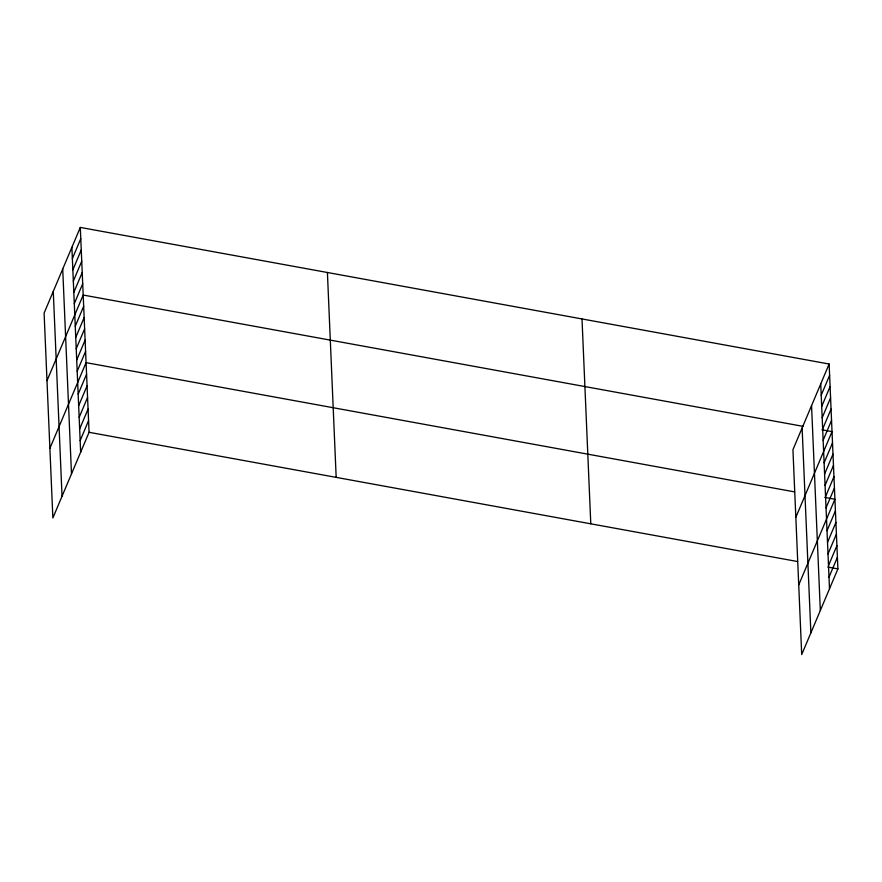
<?xml version="1.0" encoding="UTF-8"?>
<svg xmlns="http://www.w3.org/2000/svg" width="882" height="882" viewBox="0 0 882 882"><rect width="100%" height="100%" fill="white"/><g stroke="black" fill="none" stroke-linecap="round" stroke-linejoin="round"><path stroke-width="1.32" d="M80.295 227.424L44.1 313.099L52.865 517.977L89.06 432.301L80.295 227.424L829.135 364.023L837.9 568.901L801.705 654.576L792.94 449.699L829.135 364.023M72.368 258.591L80.769 238.691M72.853 269.859L81.254 249.959M73.327 281.126L81.739 261.226M73.812 292.394L82.213 272.505M74.297 303.662L82.699 283.772M46.989 380.704L83.184 295.04L803.028 426.348M75.257 326.197L83.669 306.308M75.742 337.464L84.143 317.575M76.227 348.732L84.628 328.843M76.712 359.999L85.113 340.11M77.186 371.267L85.598 351.378M49.888 448.321L86.072 362.645L794.572 491.88M78.167 394.144L86.568 374.255M78.663 405.753L87.064 385.864M79.159 417.373L87.572 397.473M79.656 428.983L88.068 409.083M80.152 440.592L88.564 420.692M821.208 395.191L829.62 375.291M821.693 406.459L830.094 386.559M822.178 417.726L830.579 397.826M822.663 428.994L831.064 409.094M823.138 440.261L831.55 420.361M795.84 517.304L832.024 431.629L821.936 429.788M824.108 462.796L832.509 442.896M824.582 474.064L832.994 454.164M825.067 485.332L833.468 465.442M825.552 496.599L833.953 476.71M826.037 507.867L834.438 487.978M798.728 584.92L834.923 499.245L824.835 497.404M827.007 530.744L835.419 510.854M827.514 542.353L835.916 522.464M828.011 553.962L836.412 534.073M828.507 565.571L836.908 545.682M829.003 577.181L837.404 557.292M89.06 432.301L797.56 561.536M827.812 567.06L837.9 568.901M820.734 383.924L829.499 588.79M811.561 405.621L820.326 610.498M802.113 427.99L810.878 632.868M582.01 318.942L590.786 523.82M327.409 272.505L336.174 477.382M71.883 247.324L80.648 452.201M62.721 269.032L71.486 473.899M53.273 291.391L62.038 496.268"/></g></svg>
